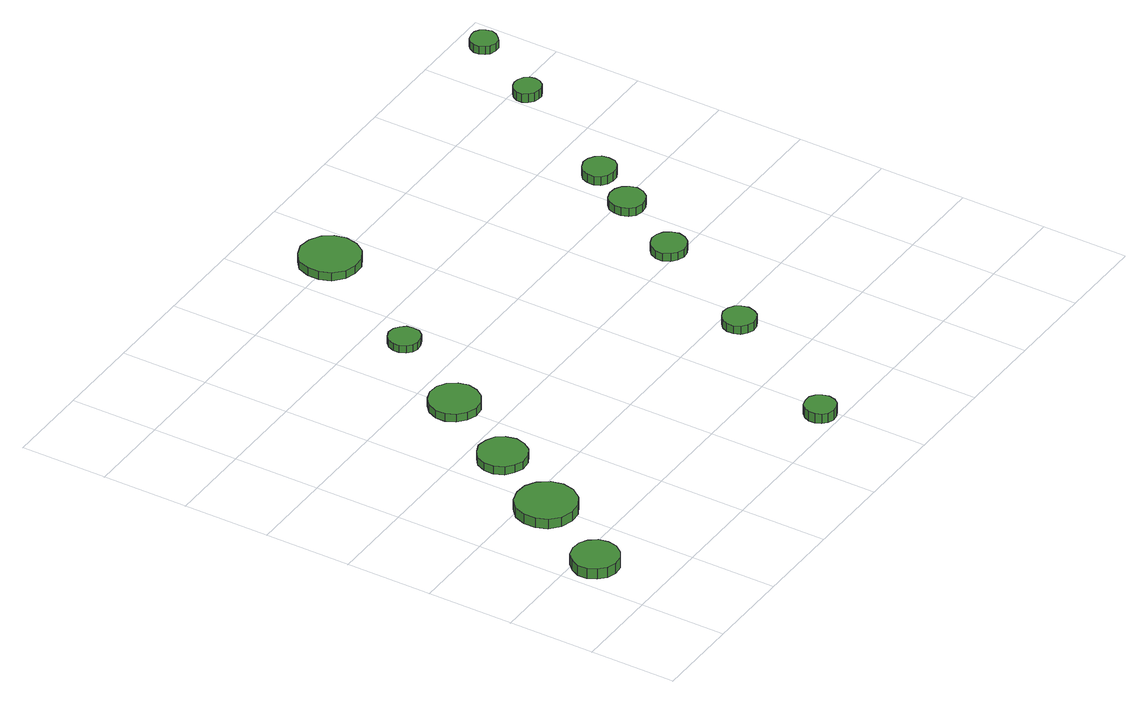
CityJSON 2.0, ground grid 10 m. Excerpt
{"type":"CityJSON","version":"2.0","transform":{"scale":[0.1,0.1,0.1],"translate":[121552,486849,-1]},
"CityObjects":{
"tree1":{"type":"SolitaryVegetationObject","attributes":{"function":"something"},"geometry":[{"type":"MultiSurface","lod":"1","boundaries":[[[0,1,2,3,4,5,6,7,8,9,10,11,12,13,14]],[[15,16,17,18,19,20,21,22,23,24,25,26,27,28,29]],[[0,29,28,1]],[[1,28,27,2]],[[2,27,26,3]],[[3,26,25,4]],[[4,25,24,5]],[[5,24,23,6]],[[6,23,22,7]],[[7,22,21,8]],[[8,21,20,9]],[[9,20,19,10]],[[10,19,18,11]],[[11,18,17,12]],[[12,17,16,13]],[[13,16,15,14]],[[14,15,29,0]]]}]},
"tree2":{"type":"SolitaryVegetationObject","attributes":{"function":"something"},"geometry":[{"type":"MultiSurface","lod":"1","boundaries":[[[30,31,32,33,34,35,36,37,38,39,40,41,42,43,44]],[[45,46,47,48,49,50,51,52,53,54,55,56,57,58,59]],[[30,59,58,31]],[[31,58,57,32]],[[32,57,56,33]],[[33,56,55,34]],[[34,55,54,35]],[[35,54,53,36]],[[36,53,52,37]],[[37,52,51,38]],[[38,51,50,39]],[[39,50,49,40]],[[40,49,48,41]],[[41,48,47,42]],[[42,47,46,43]],[[43,46,45,44]],[[44,45,59,30]]]}]},
"tree3":{"type":"SolitaryVegetationObject","attributes":{"function":"something"},"geometry":[{"type":"MultiSurface","lod":"1","boundaries":[[[60,61,62,63,64,65,66,67,68,69,70,71,72,73,74]],[[75,76,77,78,79,80,81,82,83,84,85,86,87,88,89]],[[60,89,88,61]],[[61,88,87,62]],[[62,87,86,63]],[[63,86,85,64]],[[64,85,84,65]],[[65,84,83,66]],[[66,83,82,67]],[[67,82,81,68]],[[68,81,80,69]],[[69,80,79,70]],[[70,79,78,71]],[[71,78,77,72]],[[72,77,76,73]],[[73,76,75,74]],[[74,75,89,60]]]}]},
"tree4":{"type":"SolitaryVegetationObject","attributes":{"function":"something"},"geometry":[{"type":"MultiSurface","lod":"1","boundaries":[[[90,91,92,93,94,95,96,97,98,99,100,101,102,103,104]],[[105,106,107,108,109,110,111,112,113,114,115,116,117,118,119]],[[90,119,118,91]],[[91,118,117,92]],[[92,117,116,93]],[[93,116,115,94]],[[94,115,114,95]],[[95,114,113,96]],[[96,113,112,97]],[[97,112,111,98]],[[98,111,110,99]],[[99,110,109,100]],[[100,109,108,101]],[[101,108,107,102]],[[102,107,106,103]],[[103,106,105,104]],[[104,105,119,90]]]}]},
"tree5":{"type":"SolitaryVegetationObject","attributes":{"function":"something"},"geometry":[{"type":"MultiSurface","lod":"1","boundaries":[[[120,121,122,123,124,125,126,127,128,129,130,131,132,133,134]],[[135,136,137,138,139,140,141,142,143,144,145,146,147,148,149]],[[120,149,148,121]],[[121,148,147,122]],[[122,147,146,123]],[[123,146,145,124]],[[124,145,144,125]],[[125,144,143,126]],[[126,143,142,127]],[[127,142,141,128]],[[128,141,140,129]],[[129,140,139,130]],[[130,139,138,131]],[[131,138,137,132]],[[132,137,136,133]],[[133,136,135,134]],[[134,135,149,120]]]}]},
"tree6":{"type":"SolitaryVegetationObject","attributes":{"function":"something"},"geometry":[{"type":"MultiSurface","lod":"1","boundaries":[[[150,151,152,153,154,155,156,157,158,159,160,161,162,163,164]],[[165,166,167,168,169,170,171,172,173,174,175,176,177,178,179]],[[150,179,178,151]],[[151,178,177,152]],[[152,177,176,153]],[[153,176,175,154]],[[154,175,174,155]],[[155,174,173,156]],[[156,173,172,157]],[[157,172,171,158]],[[158,171,170,159]],[[159,170,169,160]],[[160,169,168,161]],[[161,168,167,162]],[[162,167,166,163]],[[163,166,165,164]],[[164,165,179,150]]]}]},
"tree7":{"type":"SolitaryVegetationObject","attributes":{"function":"something"},"geometry":[{"type":"MultiSurface","lod":"1","boundaries":[[[180,181,182,183,184,185,186,187,188,189,190,191,192,193,194]],[[195,196,197,198,199,200,201,202,203,204,205,206,207,208,209]],[[180,209,208,181]],[[181,208,207,182]],[[182,207,206,183]],[[183,206,205,184]],[[184,205,204,185]],[[185,204,203,186]],[[186,203,202,187]],[[187,202,201,188]],[[188,201,200,189]],[[189,200,199,190]],[[190,199,198,191]],[[191,198,197,192]],[[192,197,196,193]],[[193,196,195,194]],[[194,195,209,180]]]}]},
"tree8":{"type":"SolitaryVegetationObject","attributes":{"function":"something"},"geometry":[{"type":"MultiSurface","lod":"1","boundaries":[[[210,211,212,213,214,215,216,217,218,219,220,221,222,223,224]],[[225,226,227,228,229,230,231,232,233,234,235,236,237,238,239]],[[210,239,238,211]],[[211,238,237,212]],[[212,237,236,213]],[[213,236,235,214]],[[214,235,234,215]],[[215,234,233,216]],[[216,233,232,217]],[[217,232,231,218]],[[218,231,230,219]],[[219,230,229,220]],[[220,229,228,221]],[[221,228,227,222]],[[222,227,226,223]],[[223,226,225,224]],[[224,225,239,210]]]}]},
"tree9":{"type":"SolitaryVegetationObject","attributes":{"function":"something"},"geometry":[{"type":"MultiSurface","lod":"1","boundaries":[[[240,241,242,243,244,245,246,247,248,249,250,251,252,253,254]],[[255,256,257,258,259,260,261,262,263,264,265,266,267,268,269]],[[240,269,268,241]],[[241,268,267,242]],[[242,267,266,243]],[[243,266,265,244]],[[244,265,264,245]],[[245,264,263,246]],[[246,263,262,247]],[[247,262,261,248]],[[248,261,260,249]],[[249,260,259,250]],[[250,259,258,251]],[[251,258,257,252]],[[252,257,256,253]],[[253,256,255,254]],[[254,255,269,240]]]}]},
"tree10":{"type":"SolitaryVegetationObject","attributes":{"function":"something"},"geometry":[{"type":"MultiSurface","lod":"1","boundaries":[[[270,271,272,273,274,275,276,277,278,279,280,281,282,283,284]],[[285,286,287,288,289,290,291,292,293,294,295,296,297,298,299]],[[270,299,298,271]],[[271,298,297,272]],[[272,297,296,273]],[[273,296,295,274]],[[274,295,294,275]],[[275,294,293,276]],[[276,293,292,277]],[[277,292,291,278]],[[278,291,290,279]],[[279,290,289,280]],[[280,289,288,281]],[[281,288,287,282]],[[282,287,286,283]],[[283,286,285,284]],[[284,285,299,270]]]}]},
"tree11":{"type":"SolitaryVegetationObject","attributes":{"function":"something"},"geometry":[{"type":"MultiSurface","lod":"1","boundaries":[[[300,301,302,303,304,305,306,307,308,309,310,311,312,313,314]],[[315,316,317,318,319,320,321,322,323,324,325,326,327,328,329]],[[300,329,328,301]],[[301,328,327,302]],[[302,327,326,303]],[[303,326,325,304]],[[304,325,324,305]],[[305,324,323,306]],[[306,323,322,307]],[[307,322,321,308]],[[308,321,320,309]],[[309,320,319,310]],[[310,319,318,311]],[[311,318,317,312]],[[312,317,316,313]],[[313,316,315,314]],[[314,315,329,300]]]}]},
"tree12":{"type":"SolitaryVegetationObject","attributes":{"function":"something"},"geometry":[{"type":"MultiSurface","lod":"1","boundaries":[[[330,331,332,333,334,335,336,337,338,339,340,341,342,343,344]],[[345,346,347,348,349,350,351,352,353,354,355,356,357,358,359]],[[330,359,358,331]],[[331,358,357,332]],[[332,357,356,333]],[[333,356,355,334]],[[334,355,354,335]],[[335,354,353,336]],[[336,353,352,337]],[[337,352,351,338]],[[338,351,350,339]],[[339,350,349,340]],[[340,349,348,341]],[[341,348,347,342]],[[342,347,346,343]],[[343,346,345,344]],[[344,345,359,330]]]}]},
"tree13":{"type":"SolitaryVegetationObject","attributes":{"function":"something"},"geometry":[{"type":"MultiSurface","lod":"1","boundaries":[[[360,361,362,363,364,365,366,367,368,369,370,371,372,373,374]],[[375,376,377,378,379,380,381,382,383,384,385,386,387,388,389]],[[360,389,388,361]],[[361,388,387,362]],[[362,387,386,363]],[[363,386,385,364]],[[364,385,384,365]],[[365,384,383,366]],[[366,383,382,367]],[[367,382,381,368]],[[368,381,380,369]],[[369,380,379,370]],[[370,379,378,371]],[[371,378,377,372]],[[372,377,376,373]],[[373,376,375,374]],[[374,375,389,360]]]}]}
},
"vertices":[
[61,79,21],[59,90,21],[52,99,21],[43,104,21],[32,105,21],[21,102,21],[13,94,21],[8,84,21],[8,73,21],[13,63,21],[21,55,21],[32,52,21],[43,53,21],[52,59,21],[59,68,21],[59,68,8],[52,59,8],[43,53,8],[32,52,8],[21,55,8],[13,63,8],[8,73,8],[8,84,8],[13,94,8],[21,102,8],[32,105,8],[43,104,8],[52,99,8],[59,90,8],[61,79,8],
[127,175,19],[124,189,19],[115,201,19],[103,208,19],[89,209,19],[75,205,19],[64,195,19],[59,182,19],[59,168,19],[64,155,19],[75,145,19],[89,141,19],[103,142,19],[115,149,19],[124,161,19],[124,161,7],[115,149,7],[103,142,7],[89,141,7],[75,145,7],[64,155,7],[59,168,7],[59,182,7],[64,195,7],[75,205,7],[89,209,7],[103,208,7],[115,201,7],[124,189,7],[127,175,7],
[173,261,17],[170,273,17],[164,282,17],[154,287,17],[142,289,17],[132,285,17],[123,278,17],[118,267,17],[118,256,17],[123,245,17],[132,238,17],[142,234,17],[154,235,17],[164,241,17],[170,250,17],[170,250,7],[164,241,7],[154,235,7],[142,234,7],[132,238,7],[123,245,7],[118,256,7],[118,267,7],[123,278,7],[132,285,7],[142,289,7],[154,287,7],[164,282,7],[170,273,7],[173,261,7],
[229,355,17],[226,366,17],[219,376,17],[209,382,17],[197,383,17],[186,379,17],[177,371,17],[172,360,17],[172,349,17],[177,338,17],[186,330,17],[197,326,17],[209,327,17],[219,333,17],[226,343,17],[226,343,7],[219,333,7],[209,327,7],[197,326,7],[186,330,7],[177,338,7],[172,349,7],[172,360,7],[177,371,7],[186,379,7],[197,383,7],[209,382,7],[219,376,7],[226,366,7],[229,355,7],
[408,22,19],[406,29,19],[402,35,19],[396,39,19],[388,39,19],[381,37,19],[376,32,19],[373,25,19],[373,18,19],[376,11,19],[381,6,19],[388,4,19],[396,5,19],[402,8,19],[406,14,19],[406,14,7],[402,8,7],[396,5,7],[388,4,7],[381,6,7],[376,11,7],[373,18,7],[373,25,7],[376,32,7],[381,37,7],[388,39,7],[396,39,7],[402,35,7],[406,29,7],[408,22,7],
[287,459,16],[286,466,16],[281,472,16],[275,476,16],[267,477,16],[260,474,16],[255,469,16],[252,462,16],[252,455,16],[255,448,16],[260,443,16],[267,441,16],[275,442,16],[281,445,16],[286,451,16],[286,451,7],[281,445,7],[275,442,7],[267,441,7],[260,443,7],[255,448,7],[252,455,7],[252,462,7],[255,469,7],[260,474,7],[267,477,7],[275,476,7],[281,472,7],[286,466,7],[287,459,7],
[388,603,16],[385,617,16],[377,628,16],[364,635,16],[350,637,16],[337,632,16],[326,623,16],[321,610,16],[321,596,16],[326,583,16],[337,573,16],[350,569,16],[364,570,16],[377,577,16],[385,589,16],[385,589,6],[377,577,6],[364,570,6],[350,569,6],[337,573,6],[326,583,6],[321,596,6],[321,610,6],[326,623,6],[337,632,6],[350,637,6],[364,635,6],[377,628,6],[385,617,6],[388,603,6],
[502,179,17],[500,187,17],[496,193,17],[489,197,17],[481,198,17],[474,195,17],[468,190,17],[465,183,17],[465,175,17],[468,168,17],[474,163,17],[481,160,17],[489,161,17],[496,165,17],[500,171,17],[500,171,7],[496,165,7],[489,161,7],[481,160,7],[474,163,7],[468,168,7],[465,175,7],[465,183,7],[468,190,7],[474,195,7],[481,198,7],[489,197,7],[496,193,7],[500,187,7],[502,179,7],
[577,311,17],[575,319,17],[570,326,17],[563,330,17],[555,331,17],[547,328,17],[541,323,17],[537,315,17],[537,307,17],[541,299,17],[547,294,17],[555,291,17],[563,292,17],[570,296,17],[575,303,17],[575,303,7],[570,296,7],[563,292,7],[555,291,7],[547,294,7],[541,299,7],[537,307,7],[537,315,7],[541,323,7],[547,328,7],[555,331,7],[563,330,7],[570,326,7],[575,319,7],[577,311,7],
[625,392,16],[623,400,16],[618,407,16],[611,411,16],[602,412,16],[594,409,16],[588,404,16],[585,396,16],[585,388,16],[588,380,16],[594,374,16],[602,372,16],[611,373,16],[618,377,16],[623,384,16],[623,384,6],[618,377,6],[611,373,6],[602,372,6],[594,374,6],[588,380,6],[585,388,6],[585,396,6],[588,404,6],[594,409,6],[602,412,6],[611,411,6],[618,407,6],[623,400,6],[625,392,6],
[654,445,17],[653,453,17],[648,459,17],[641,463,17],[634,464,17],[626,461,17],[620,456,17],[617,449,17],[617,441,17],[620,434,17],[626,429,17],[634,427,17],[641,427,17],[648,431,17],[653,437,17],[653,437,6],[648,431,6],[641,427,6],[634,427,6],[626,429,6],[620,434,6],[617,441,6],[617,449,6],[620,456,6],[626,461,6],[634,464,6],[641,463,6],[648,459,6],[653,453,6],[654,445,6],
[735,586,17],[734,592,17],[730,597,17],[724,600,17],[718,601,17],[712,599,17],[707,595,17],[704,589,17],[704,583,17],[707,577,17],[712,573,17],[718,571,17],[724,571,17],[730,574,17],[734,580,17],[734,580,6],[730,574,6],[724,571,6],[718,571,6],[712,573,6],[707,577,6],[704,583,6],[704,589,6],[707,595,6],[712,599,6],[718,601,6],[724,600,6],[730,597,6],[734,592,6],[735,586,6],
[785,670,16],[783,676,16],[779,682,16],[774,685,16],[768,685,16],[761,683,16],[757,679,16],[754,673,16],[754,667,16],[757,661,16],[761,657,16],[768,655,16],[774,655,16],[779,659,16],[783,664,16],[783,664,6],[779,659,6],[774,655,6],[768,655,6],[761,657,6],[757,661,6],[754,667,6],[754,673,6],[757,679,6],[761,683,6],[768,685,6],[774,685,6],[779,682,6],[783,676,6],[785,670,6]
]}
